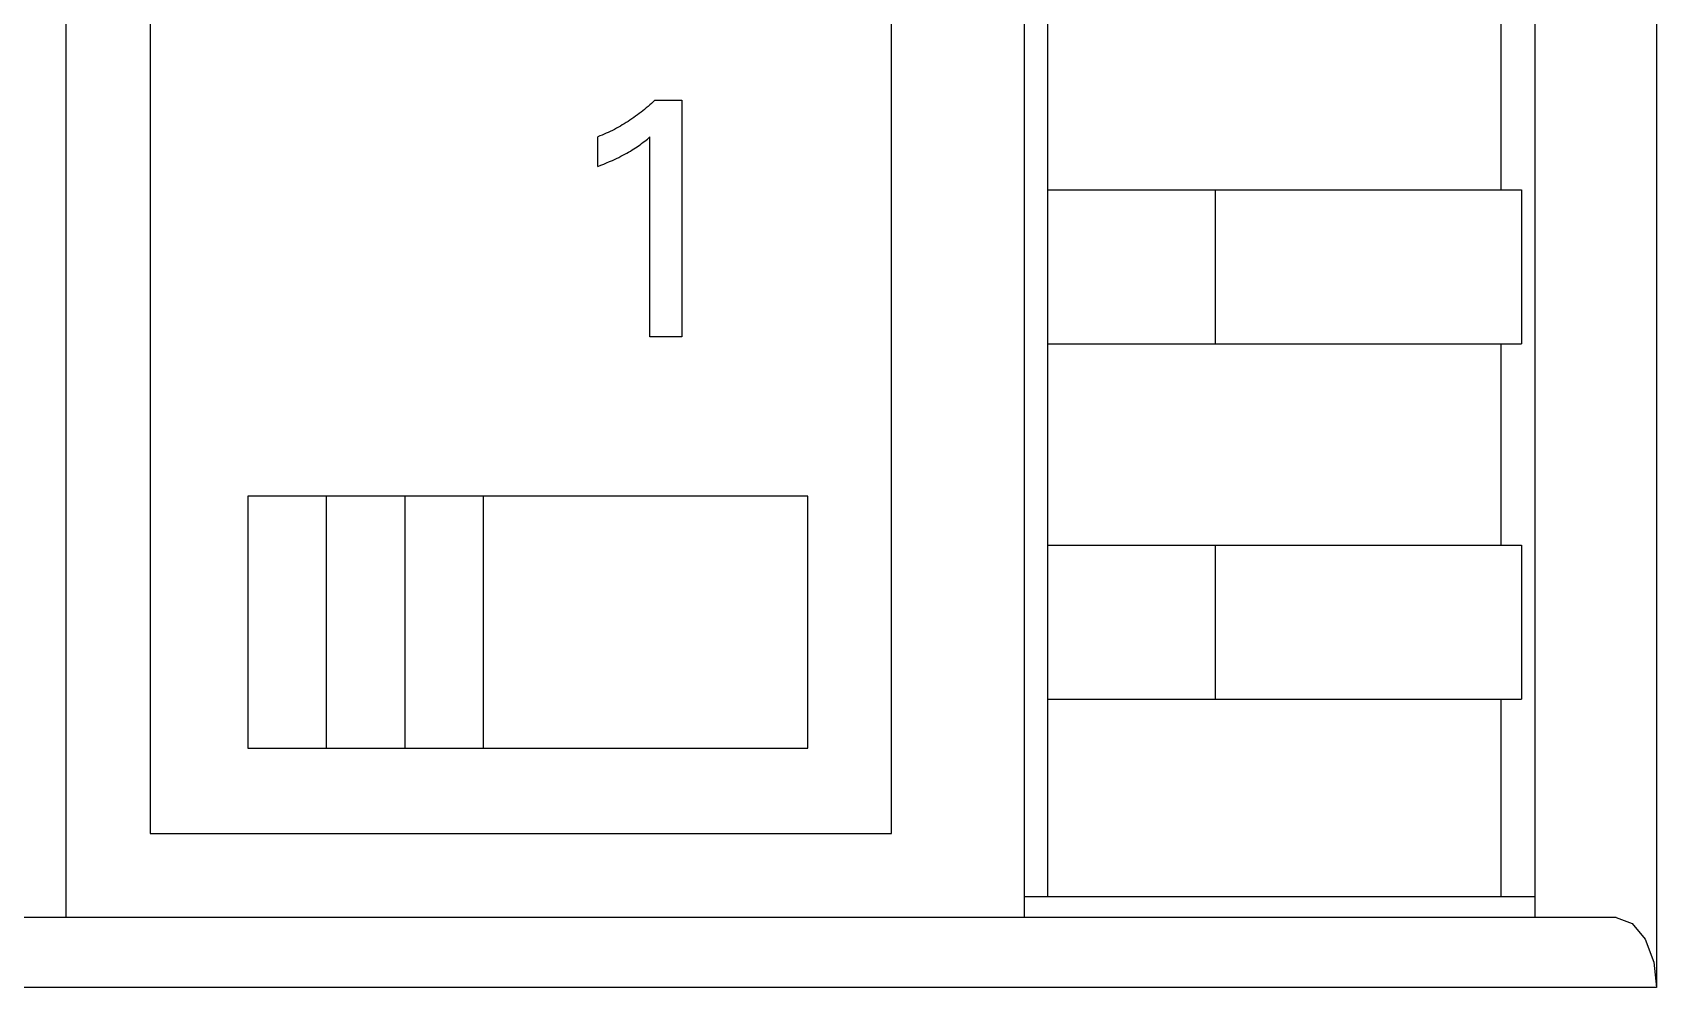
# Model space of a CAD drawing. Extents: x 10 to 952, y 6 to 232.
# Drawn here: x 693.62 to 702.1, y 124.94 to 129.93 of the extents above; entities that cross this region are included whole.
import ezdxf

# ---------------------------------------------------------------- set-up
doc = ezdxf.new("R2010")
doc.units = 0
doc.header["$LTSCALE"] = 5
doc.header["$MEASUREMENT"] = 0
doc.layers.get('0').update_dxf_attribs({"linetype": 'CONTINUOUS'})

msp = doc.modelspace()

# ---------------------------------------------------------------- linework, layer by layer
at = {"color": 7, "linetype": 'Continuous'}
for p, q in [((702.1044, 146.4949), (702.1044, 124.9394)), ((701.4716, 125.3048), (701.4716, 146.1295)), ((693.7993, 125.3048), (693.7993, 141.38)), ((694.2378, 141.38), (694.2378, 125.7432)), ((698.1104, 125.7432), (698.1104, 141.38)), ((698.8046, 125.3048), (698.8046, 141.38)), ((698.9255, 125.4144), (698.9255, 141.2704)), ((701.2938, 129.1044), (701.2938, 130.1566)), ((696.7921, 129.5023), (696.7826, 129.4951)), ((696.8016, 129.5096), (696.7921, 129.5023)), ((696.8109, 129.517), (696.8016, 129.5096)), ((696.8202, 129.5245), (696.8109, 129.517)), ((696.8293, 129.5322), (696.8202, 129.5245)), ((696.8384, 129.54), (696.8293, 129.5322)), ((696.8473, 129.5479), (696.8384, 129.54)), ((696.8562, 129.5559), (696.8473, 129.5479)), ((696.8649, 129.564), (696.8562, 129.5559)), ((696.8735, 129.5723), (696.8649, 129.564)), ((696.8735, 129.5723), (697.0144, 129.5723)), ((697.0144, 129.5723), (697.0144, 128.3372)), ((696.6519, 129.4149), (696.6412, 129.4096)), ((696.6625, 129.4202), (696.6519, 129.4149)), ((696.6729, 129.4258), (696.6625, 129.4202)), ((696.6834, 129.4314), (696.6729, 129.4258)), ((696.6937, 129.4372), (696.6834, 129.4314)), ((696.7039, 129.4431), (696.6937, 129.4372)), ((696.714, 129.4492), (696.7039, 129.4431)), ((696.724, 129.4553), (696.714, 129.4492)), ((696.734, 129.4616), (696.724, 129.4553)), ((696.7439, 129.4681), (696.734, 129.4616)), ((696.7537, 129.4746), (696.7439, 129.4681)), ((696.7634, 129.4813), (696.7537, 129.4746)), ((696.773, 129.4882), (696.7634, 129.4813)), ((696.7826, 129.4951), (696.773, 129.4882)), ((696.587, 129.3856), (696.576, 129.3813)), ((696.576, 129.2263), (696.576, 129.3813)), ((696.598, 129.3901), (696.587, 129.3856)), ((696.6089, 129.3948), (696.598, 129.3901)), ((696.6197, 129.3996), (696.6089, 129.3948)), ((696.6305, 129.4045), (696.6197, 129.3996)), ((696.6412, 129.4096), (696.6305, 129.4045)), ((696.7732, 129.324), (696.781, 129.3293)), ((696.781, 129.3293), (696.7887, 129.3346)), ((696.7887, 129.3346), (696.7964, 129.3401)), ((696.7964, 129.3401), (696.8047, 129.3462)), ((696.8047, 129.3462), (696.8131, 129.3525)), ((696.8131, 129.3525), (696.8213, 129.3589)), ((696.8213, 129.3589), (696.8347, 129.3695)), ((696.8347, 129.3695), (696.848, 129.3804)), ((696.848, 128.3372), (696.848, 129.3804)), ((696.6067, 129.2387), (696.6219, 129.245)), ((696.6219, 129.245), (696.6371, 129.2516)), ((696.6371, 129.2516), (696.6523, 129.2583)), ((696.6523, 129.2583), (696.6634, 129.2634)), ((696.6634, 129.2634), (696.6744, 129.2686)), ((696.6744, 129.2686), (696.6854, 129.274)), ((696.6854, 129.274), (696.6964, 129.2795)), ((696.6964, 129.2795), (696.7072, 129.2851)), ((696.7072, 129.2851), (696.718, 129.2909)), ((696.718, 129.2909), (696.7274, 129.2961)), ((696.7274, 129.2961), (696.7367, 129.3014)), ((696.7367, 129.3014), (696.7459, 129.3069)), ((696.7459, 129.3069), (696.7551, 129.3125)), ((696.7551, 129.3125), (696.7642, 129.3182)), ((696.7642, 129.3182), (696.7732, 129.324)), ((696.576, 129.2263), (696.5913, 129.2324)), ((696.5913, 129.2324), (696.6067, 129.2387)), ((698.9255, 129.1044), (701.3985, 129.1044)), ((699.8023, 128.3006), (699.8023, 129.1044)), ((701.3985, 129.1044), (701.3985, 128.3006)), ((697.0144, 128.3372), (696.848, 128.3372)), ((698.9255, 128.3006), (701.3985, 128.3006)), ((701.2938, 127.2484), (701.2938, 128.3006)), ((694.7492, 127.5042), (694.7492, 126.1889)), ((697.672, 127.5042), (694.7492, 127.5042)), ((695.1584, 127.5042), (695.1584, 126.1889)), ((695.5676, 127.5042), (695.5676, 126.1889)), ((695.9768, 127.5042), (695.9768, 126.1889)), ((697.672, 126.1889), (697.672, 127.5042)), ((698.9255, 127.2484), (701.3985, 127.2484)), ((699.8023, 126.4447), (699.8023, 127.2484)), ((701.3985, 127.2484), (701.3985, 126.4447)), ((698.9255, 126.4447), (701.3985, 126.4447)), ((701.2938, 125.4144), (701.2938, 126.4447)), ((694.7492, 126.1889), (697.672, 126.1889)), ((694.2378, 125.7432), (698.1104, 125.7432)), ((698.8046, 125.4144), (701.4716, 125.4144)), ((701.8935, 125.3048), (691.6969, 125.3048)), ((701.8935, 125.3048), (701.9781, 125.2741)), ((701.9781, 125.2741), (702.0458, 125.1921)), ((702.0458, 125.1921), (702.0902, 125.0714)), ((702.0902, 125.0714), (702.1044, 124.9394)), ((702.1044, 124.9394), (691.4859, 124.9394))]:
    msp.add_line(p, q, dxfattribs=at)

doc.saveas('drawing.dxf')
